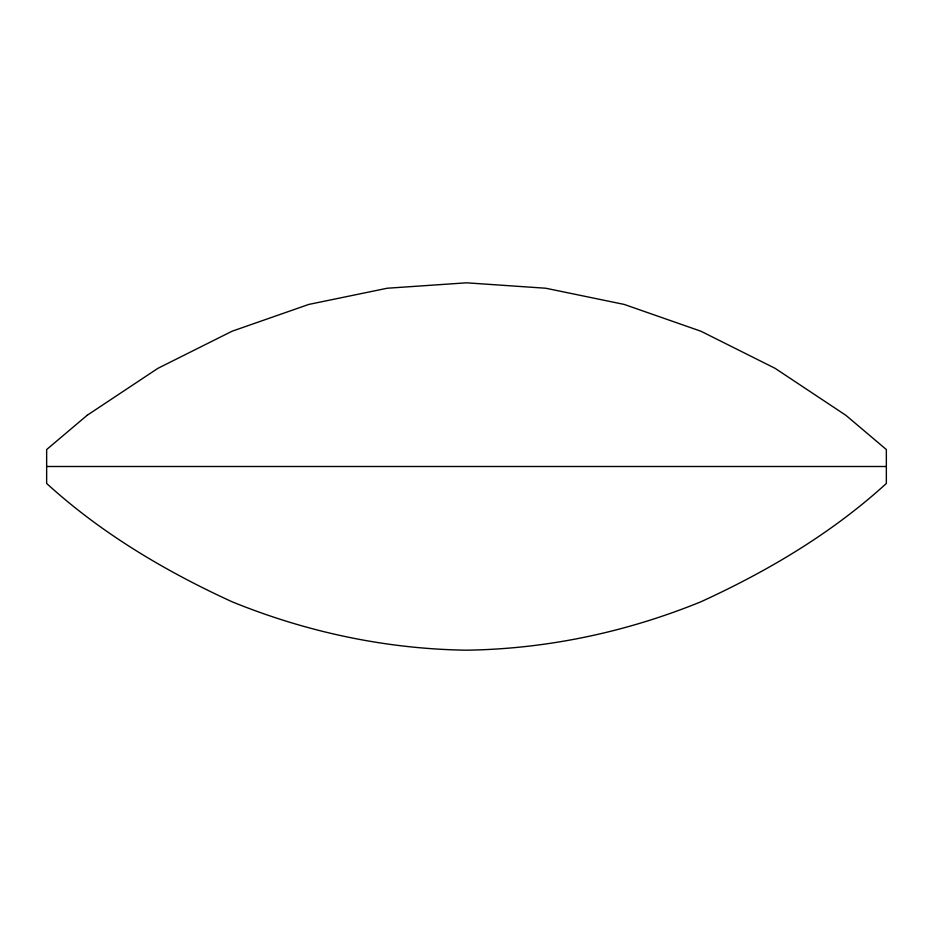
<?xml version="1.0" encoding="UTF-8"?>
<svg xmlns="http://www.w3.org/2000/svg" width="933" height="933" viewBox="0 0 933 933"><rect width="100%" height="100%" fill="white"/><g stroke="black" fill="none" stroke-linecap="round" stroke-linejoin="round"><path stroke-width="1.4" d="M46.65 466.5L886.35 466.5M87.096 415.337L46.65 449.543L46.65 483.457C101.161 533.221 165.188 571.136 232.072 601.773C306.595 632.142 385.982 649.018 466.5 650.184C547.018 649.018 626.405 632.142 700.928 601.773C767.812 571.136 831.839 533.221 886.35 483.457L886.35 449.543L845.904 415.337L775.09 368.325L700.928 331.227L624.212 304.426L545.793 288.239L466.5 282.816L387.207 288.239L308.788 304.426L232.072 331.227L157.91 368.325L87.096 415.337"/></g></svg>
